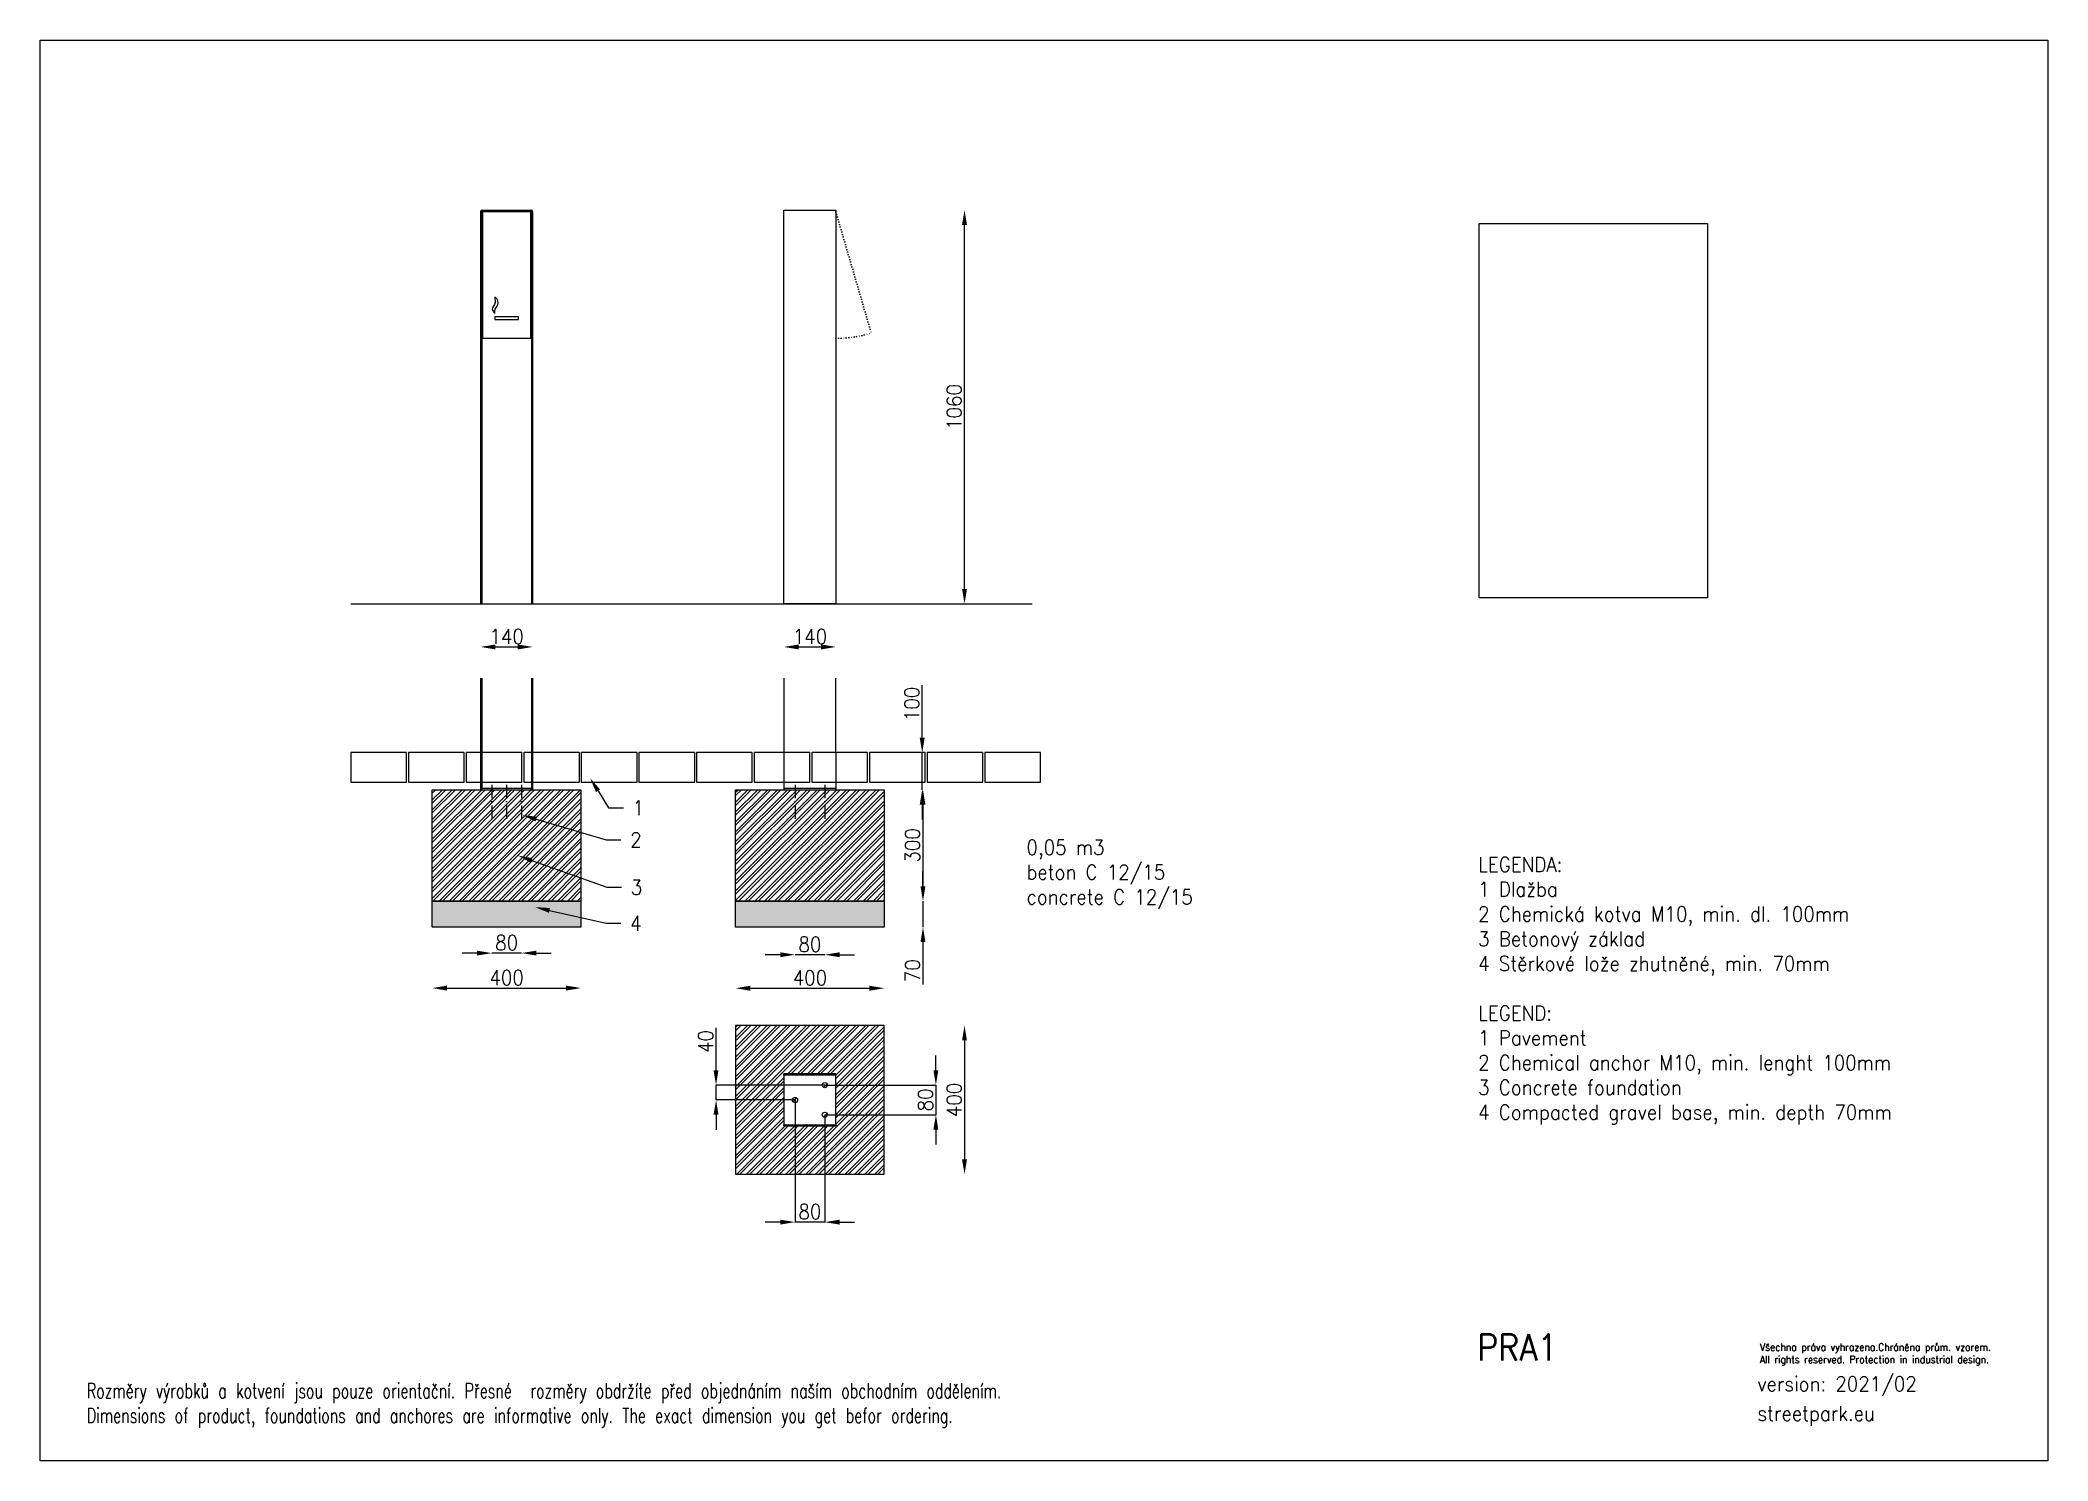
# Model space of a CAD drawing. Extents: x 8 to 69593, y -54889 to 60.
# Drawn here: x 64193 to 69593, y -54889 to -51065 of the extents above; entities outside this region: 1.
import ezdxf
from ezdxf import colors
from ezdxf.entities.mleader import LeaderData, LeaderLine
from ezdxf.math import Vec2, Vec3

# ---------------------------------------------------------------- set-up
doc = ezdxf.new("R2010")
doc.units = 0
doc.header["$MEASUREMENT"] = 0
doc.header["$XCLIPFRAME"] = 2
for name, pattern in [('ACAD_ISO07W100', [3.5, 0.5, -3]), ('ACAD_ISO10W100', [18.5, 12, -3, 0.5, -3]), ('INCONTINUOUS', [200000.001, 200000, -0.001])]:
    doc.linetypes.add(name, pattern=pattern)
doc.layers.get('DEFPOINTS').update_dxf_attribs({"linetype": 'CONTINUOUS'})
for name, color, linetype in [('KOTY', 3, 'INCONTINUOUS'), ('OBRYSOVA', 7, 'CONTINUOUS'), ('OSY', 1, 'ACAD_ISO10W100'), ('POSTAVY ATD', 8, 'CONTINUOUS'), ('SCHOVANA', 7, 'CONTINUOUS'), ('SLABA', 8, 'CONTINUOUS'), ('SRAFY', 30, 'CONTINUOUS')]:
    doc.layers.add(name, color=color, linetype=linetype)
doc.styles.add('SLDTEXTSTYLE1', font='TXT', dxfattribs={"width": 0.7, "bigfont": 'bigfont'})
doc.styles.get("Standard").update_dxf_attribs({"font": 'simplex.shx', "width": 0.9})
doc.dimstyles.new('PROFI_CSN', dxfattribs={"dimscale": 0, "dimtxt": 3.5, "dimasz": 3, "dimexe": 1, "dimexo": 0, "dimgap": 1.5, "dimtad": 1, "dimlfac": -1, "dimdsep": 46, "dimtxsty": 'Standard', "dimcen": 0, "dimdle": 1, "dimclrd": 256, "dimclre": 256, "dimclrt": 256, "dimadec": 0, "dimazin": 0, "dimtfac": 0.6, "dimtmove": 0, "dimatfit": 1, "dimfxl": 1, "dimtolj": 1, "dimarcsym": 0})
picture_1 = doc.add_image_def('image1.jpg', size_in_pixel=(800, 600))

# ---------------------------------------------------------------- blocks, each defined once
blk = doc.blocks.new('*D10')
at = {"layer": 'DEFPOINTS', "color": 0, "transparency": 16777216}
for p in [(65377.6, -52582.4), (65517.6, -52582.4), (65517.6, -52698.3)]:
    blk.add_point(p, dxfattribs=at)
at = {"layer": 'KOTY', "color": 7, "lineweight": -2, "transparency": 16777216}
blk.add_line((65417.6, -52698.3), (65477.6, -52698.3), dxfattribs=at)
at = {"layer": 'KOTY', "color": 7, "transparency": 16777216}
for points in [[(65417.6, -52691.6), (65417.6, -52704.9), (65377.6, -52698.3)], [(65477.6, -52691.6), (65477.6, -52704.9), (65517.6, -52698.3)]]:
    blk.add_solid(points, dxfattribs=at)
at = {"layer": 'KOTY', "color": 7, "lineweight": 15, "transparency": 16777216, "insert": (65447.6, -52670.3), "char_height": 40, "attachment_point": 5}
blk.add_mtext('\\A1;140', dxfattribs=at)
blk = doc.blocks.new('*D11')
at = {"layer": 'DEFPOINTS', "color": 0, "transparency": 16777216}
for p in [(65247.5, -53444), (65647.6, -53444), (65647.6, -53616.3)]:
    blk.add_point(p, dxfattribs=at)
at = {"layer": 'KOTY', "color": 7, "lineweight": -2, "transparency": 16777216}
blk.add_line((65287.5, -53616.3), (65607.6, -53616.3), dxfattribs=at)
at = {"layer": 'KOTY', "color": 7, "transparency": 16777216}
for points in [[(65287.5, -53609.7), (65287.5, -53623), (65247.5, -53616.3)], [(65607.6, -53609.7), (65607.6, -53623), (65647.6, -53616.3)]]:
    blk.add_solid(points, dxfattribs=at)
at = {"layer": 'KOTY', "color": 7, "lineweight": 15, "transparency": 16777216, "insert": (65447.6, -53588.3), "char_height": 40, "attachment_point": 5}
blk.add_mtext('\\A1;400', dxfattribs=at)
blk = doc.blocks.new('*D12')
at = {"layer": 'DEFPOINTS', "color": 0, "transparency": 16777216}
for p in [(65407.6, -53169.4), (65487.6, -53169.4), (65407.6, -53522.2)]:
    blk.add_point(p, dxfattribs=at)
at = {"layer": 'KOTY', "color": 7, "lineweight": -2, "transparency": 16777216}
for p, q in [((65367.6, -53522.2), (65327.6, -53522.2)), ((65487.6, -53522.2), (65407.6, -53522.2)), ((65527.6, -53522.2), (65567.6, -53522.2))]:
    blk.add_line(p, q, dxfattribs=at)
at = {"layer": 'KOTY', "color": 7, "transparency": 16777216}
for points in [[(65367.6, -53515.6), (65367.6, -53528.9), (65407.6, -53522.2)], [(65527.6, -53515.6), (65527.6, -53528.9), (65487.6, -53522.2)]]:
    blk.add_solid(points, dxfattribs=at)
at = {"layer": 'KOTY', "color": 7, "lineweight": 15, "transparency": 16777216, "insert": (65447.6, -53494.2), "char_height": 40, "attachment_point": 5}
blk.add_mtext('\\A1;80', dxfattribs=at)
blk = doc.blocks.new('*D13')
at = {"layer": 'DEFPOINTS', "color": 0, "transparency": 16777216}
for p in [(66303.4, -53877.4), (66303.4, -53957.4), (66602.3, -53957.4)]:
    blk.add_point(p, dxfattribs=at)
at = {"layer": 'KOTY', "color": 7, "lineweight": -2, "transparency": 16777216}
for p, q in [((66602.3, -53837.4), (66602.3, -53797.4)), ((66303.4, -53877.4), (66603.3, -53877.4)), ((66602.3, -53877.4), (66602.3, -53957.4)), ((66303.4, -53957.4), (66603.3, -53957.4)), ((66602.3, -53997.4), (66602.3, -54037.4))]:
    blk.add_line(p, q, dxfattribs=at)
at = {"layer": 'KOTY', "color": 7, "transparency": 16777216}
for points in [[(66595.6, -53837.4), (66608.9, -53837.4), (66602.3, -53877.4)], [(66595.6, -53997.4), (66608.9, -53997.4), (66602.3, -53957.4)]]:
    blk.add_solid(points, dxfattribs=at)
at = {"layer": 'KOTY', "color": 7, "lineweight": 15, "transparency": 16777216, "insert": (66574.3, -53917.4), "char_height": 40, "attachment_point": 5, "rotation": 90}
blk.add_mtext('\\A1;80', dxfattribs=at)
blk = doc.blocks.new('*D14')
at = {"layer": 'DEFPOINTS', "color": 0, "transparency": 16777216}
for p in [(66463.4, -53717.4), (66463.4, -54117.4), (66679.3, -54117.4)]:
    blk.add_point(p, dxfattribs=at)
at = {"layer": 'KOTY', "color": 7, "lineweight": -2, "transparency": 16777216}
blk.add_line((66679.3, -53757.4), (66679.3, -54077.4), dxfattribs=at)
at = {"layer": 'KOTY', "color": 7, "transparency": 16777216}
for points in [[(66672.6, -53757.4), (66685.9, -53757.4), (66679.3, -53717.4)], [(66672.6, -54077.4), (66685.9, -54077.4), (66679.3, -54117.4)]]:
    blk.add_solid(points, dxfattribs=at)
at = {"layer": 'KOTY', "color": 7, "lineweight": 15, "transparency": 16777216, "insert": (66651.3, -53917.4), "char_height": 40, "attachment_point": 5, "rotation": 90}
blk.add_mtext('\\A1;400', dxfattribs=at)
blk = doc.blocks.new('*D15')
at = {"layer": 'DEFPOINTS', "color": 0, "transparency": 16777216}
for p in [(66193.4, -52582.4), (66333.4, -52582.4), (66333.4, -52698.3)]:
    blk.add_point(p, dxfattribs=at)
at = {"layer": 'KOTY', "color": 7, "lineweight": -2, "transparency": 16777216}
blk.add_line((66233.4, -52698.3), (66293.4, -52698.3), dxfattribs=at)
at = {"layer": 'KOTY', "color": 7, "transparency": 16777216}
for points in [[(66233.4, -52691.6), (66233.4, -52704.9), (66193.4, -52698.3)], [(66293.4, -52691.6), (66293.4, -52704.9), (66333.4, -52698.3)]]:
    blk.add_solid(points, dxfattribs=at)
at = {"layer": 'KOTY', "color": 7, "lineweight": 15, "transparency": 16777216, "insert": (66263.4, -52670.3), "char_height": 40, "attachment_point": 5}
blk.add_mtext('\\A1;140', dxfattribs=at)
blk = doc.blocks.new('*D16')
at = {"layer": 'DEFPOINTS', "color": 0, "transparency": 16777216}
for p in [(66223.4, -53917.4), (66303.4, -53957.4), (66223.4, -54246.2)]:
    blk.add_point(p, dxfattribs=at)
at = {"layer": 'KOTY', "color": 7, "lineweight": -2, "transparency": 16777216}
for p, q in [((66223.4, -53917.4), (66223.4, -54247.2)), ((66303.4, -53957.4), (66303.4, -54247.2)), ((66183.4, -54246.2), (66143.4, -54246.2)), ((66303.4, -54246.2), (66223.4, -54246.2)), ((66343.4, -54246.2), (66383.4, -54246.2))]:
    blk.add_line(p, q, dxfattribs=at)
at = {"layer": 'KOTY', "color": 7, "transparency": 16777216}
for points in [[(66183.4, -54239.6), (66183.4, -54252.9), (66223.4, -54246.2)], [(66343.4, -54239.6), (66343.4, -54252.9), (66303.4, -54246.2)]]:
    blk.add_solid(points, dxfattribs=at)
at = {"layer": 'KOTY', "color": 7, "lineweight": 15, "transparency": 16777216, "insert": (66263.4, -54218.2), "char_height": 40, "attachment_point": 5}
blk.add_mtext('\\A1;80', dxfattribs=at)
blk = doc.blocks.new('*D17')
at = {"layer": 'DEFPOINTS', "color": 0, "transparency": 16777216}
for p in [(66063.4, -53382.4), (66463.5, -53382.4), (66463.5, -53616.7)]:
    blk.add_point(p, dxfattribs=at)
at = {"layer": 'KOTY', "color": 7, "lineweight": -2, "transparency": 16777216}
blk.add_line((66103.4, -53616.7), (66423.5, -53616.7), dxfattribs=at)
at = {"layer": 'KOTY', "color": 7, "transparency": 16777216}
for points in [[(66103.4, -53610.1), (66103.4, -53623.4), (66063.4, -53616.7)], [(66423.5, -53610.1), (66423.5, -53623.4), (66463.5, -53616.7)]]:
    blk.add_solid(points, dxfattribs=at)
at = {"layer": 'KOTY', "color": 7, "lineweight": 15, "transparency": 16777216, "insert": (66263.5, -53588.7), "char_height": 40, "attachment_point": 5}
blk.add_mtext('\\A1;400', dxfattribs=at)
blk = doc.blocks.new('*D18')
at = {"layer": 'DEFPOINTS', "color": 0, "transparency": 16777216}
for p in [(66223.4, -53169.4), (66303.4, -53169.4), (66223.4, -53526.6)]:
    blk.add_point(p, dxfattribs=at)
at = {"layer": 'KOTY', "color": 7, "lineweight": -2, "transparency": 16777216}
for p, q in [((66183.4, -53526.6), (66143.4, -53526.6)), ((66303.4, -53526.6), (66223.4, -53526.6)), ((66343.4, -53526.6), (66383.4, -53526.6))]:
    blk.add_line(p, q, dxfattribs=at)
at = {"layer": 'KOTY', "color": 7, "transparency": 16777216}
for points in [[(66183.4, -53520), (66183.4, -53533.3), (66223.4, -53526.6)], [(66343.4, -53520), (66343.4, -53533.3), (66303.4, -53526.6)]]:
    blk.add_solid(points, dxfattribs=at)
at = {"layer": 'KOTY', "color": 7, "lineweight": 15, "transparency": 16777216, "insert": (66263.4, -53498.6), "char_height": 40, "attachment_point": 5}
blk.add_mtext('\\A1;80', dxfattribs=at)
blk = doc.blocks.new('*D19')
at = {"layer": 'DEFPOINTS', "color": 0, "transparency": 16777216}
for p in [(66333.4, -51522.4), (66679.3, -51522.4), (66333.4, -52582.4)]:
    blk.add_point(p, dxfattribs=at)
at = {"layer": 'OBRYSOVA', "color": 7, "lineweight": -2, "transparency": 16777216}
blk.add_line((66679.3, -52542.4), (66679.3, -51562.4), dxfattribs=at)
at = {"layer": 'OBRYSOVA', "color": 7, "transparency": 16777216}
for points in [[(66672.6, -51562.4), (66685.9, -51562.4), (66679.3, -51522.4)], [(66672.6, -52542.4), (66685.9, -52542.4), (66679.3, -52582.4)]]:
    blk.add_solid(points, dxfattribs=at)
at = {"layer": 'OBRYSOVA', "color": 7, "lineweight": 15, "transparency": 16777216, "insert": (66651.3, -52052.4), "char_height": 40, "attachment_point": 5, "rotation": 90}
blk.add_mtext('\\A1;1060', dxfattribs=at)
blk = doc.blocks.new('*D8')
at = {"layer": 'DEFPOINTS', "color": 0, "transparency": 16777216}
for p in [(66463.5, -53082.4), (66463.5, -53382.4), (66567.5, -53382.4)]:
    blk.add_point(p, dxfattribs=at)
at = {"layer": 'KOTY', "color": 7, "lineweight": -2, "transparency": 16777216}
blk.add_line((66567.5, -53122.4), (66567.5, -53342.4), dxfattribs=at)
at = {"layer": 'KOTY', "color": 7, "transparency": 16777216}
for points in [[(66560.8, -53122.4), (66574.1, -53122.4), (66567.5, -53082.4)], [(66560.8, -53342.4), (66574.1, -53342.4), (66567.5, -53382.4)]]:
    blk.add_solid(points, dxfattribs=at)
at = {"layer": 'KOTY', "color": 7, "lineweight": 15, "transparency": 16777216, "insert": (66539.5, -53232.4), "char_height": 40, "attachment_point": 5, "rotation": 90}
blk.add_mtext('\\A1;300', dxfattribs=at)
blk = doc.blocks.new('*D9')
at = {"layer": 'DEFPOINTS', "color": 0, "transparency": 16777216}
for p in [(66333.4, -52982.4), (66565.5, -52982.4), (66463.5, -53082.4)]:
    blk.add_point(p, dxfattribs=at)
at = {"layer": 'KOTY', "color": 7, "lineweight": -2, "transparency": 16777216}
for p, q in [((66565.5, -52942.4), (66565.5, -52800.7)), ((66565.5, -53082.4), (66565.5, -52982.4)), ((66565.5, -53122.4), (66565.5, -53162.4))]:
    blk.add_line(p, q, dxfattribs=at)
at = {"layer": 'KOTY', "color": 7, "transparency": 16777216}
for points in [[(66558.8, -52942.4), (66572.2, -52942.4), (66565.5, -52982.4)], [(66558.8, -53122.4), (66572.2, -53122.4), (66565.5, -53082.4)]]:
    blk.add_solid(points, dxfattribs=at)
at = {"layer": 'KOTY', "color": 7, "lineweight": 15, "transparency": 16777216, "insert": (66537.5, -52851.6), "char_height": 40, "attachment_point": 5, "rotation": 90}
blk.add_mtext('\\A1;100', dxfattribs=at)
blk = doc.blocks.new('*D20')
at = {"layer": 'DEFPOINTS', "color": 0, "transparency": 16777216}
for p in [(66463.5, -53382.4), (66463.5, -53452.4), (66567.5, -53452.4)]:
    blk.add_point(p, dxfattribs=at)
at = {"layer": 'KOTY', "color": 7, "lineweight": -2, "transparency": 16777216}
for p, q in [((66567.5, -53342.4), (66567.5, -53302.4)), ((66567.5, -53382.4), (66567.5, -53452.4)), ((66567.5, -53492.4), (66567.5, -53606.7))]:
    blk.add_line(p, q, dxfattribs=at)
at = {"layer": 'KOTY', "color": 7, "transparency": 16777216}
for points in [[(66560.8, -53342.4), (66574.1, -53342.4), (66567.5, -53382.4)], [(66560.8, -53492.4), (66574.1, -53492.4), (66567.5, -53452.4)]]:
    blk.add_solid(points, dxfattribs=at)
at = {"layer": 'KOTY', "color": 7, "lineweight": 15, "transparency": 16777216, "insert": (66539.5, -53569.6), "char_height": 40, "attachment_point": 5, "rotation": 90}
blk.add_mtext('\\A1;70', dxfattribs=at)
blk = doc.blocks.new('*D21')
at = {"layer": 'DEFPOINTS', "color": 0, "transparency": 16777216}
for p in [(66010.9, -53877.4), (66303.4, -53877.4), (66223.4, -53917.4)]:
    blk.add_point(p, dxfattribs=at)
at = {"layer": 'KOTY', "color": 7, "lineweight": -2, "transparency": 16777216}
for p, q in [((66010.9, -53837.4), (66010.9, -53723.1)), ((66303.4, -53877.4), (66009.9, -53877.4)), ((66010.9, -53917.4), (66010.9, -53877.4)), ((66223.4, -53917.4), (66009.9, -53917.4)), ((66010.9, -53957.4), (66010.9, -53997.4))]:
    blk.add_line(p, q, dxfattribs=at)
at = {"layer": 'KOTY', "color": 7, "transparency": 16777216}
for points in [[(66004.2, -53837.4), (66017.5, -53837.4), (66010.9, -53877.4)], [(66004.2, -53957.4), (66017.5, -53957.4), (66010.9, -53917.4)]]:
    blk.add_solid(points, dxfattribs=at)
at = {"layer": 'KOTY', "color": 7, "lineweight": 15, "transparency": 16777216, "insert": (65982.9, -53760.3), "char_height": 40, "attachment_point": 5, "rotation": 90}
blk.add_mtext('\\A1;40', dxfattribs=at)

msp = doc.modelspace()

# ---------------------------------------------------------------- hatches: boundary and pattern name
at = {"layer": 'OBRYSOVA'}
h = msp.add_hatch(dxfattribs=at)
h.set_pattern_fill('AR-SAND', color=256, scale=10)
h.set_pattern_definition([(37.5, (295.463, -49.83), (-0.6299336, 19.2682377), [0, -15.2, 0, -17, 0, -16.25]), (7.5, (295.463, -49.83), (17.697767, 28.221461), [0, -8.2, 0, -13.7, 0, -5.25]), (327.5, (283.163, -49.83), (31.1414186, 0.0565905), [0, -5, 0, -18, 0, -23.5]), (317.5, (283.163, -49.83), (30.061266, 8.776756), [0, -2.5, 0, -11.8, 0, -13.5])])
h.paths.add_polyline_path([(65247.5, -53382.4), (65247.5, -53452.4), (65647.6, -53452.4), (65647.6, -53382.4)])
h.paths.add_polyline_path([(66063.4, -53382.4), (66063.4, -53452.4), (66463.5, -53452.4), (66463.5, -53382.4)])
at = {"layer": 'SRAFY', "lineweight": 15}
h = msp.add_hatch(dxfattribs=at)
h.set_pattern_fill('ANSI32', color=9, scale=50, style=0)
h.set_pattern_definition([(45, (29036.279, -4123.436), (-13.258252, 13.258252), []), (45, (29045.117, -4123.436), (-13.258252, 13.258252), [])])
h.paths.add_polyline_path([(65647.6, -53082.4), (65247.5, -53082.4), (65247.5, -53382.4), (65647.6, -53382.4)])
h.paths.add_polyline_path([(66463.5, -53082.4), (66063.4, -53082.4), (66063.4, -53382.4), (66463.5, -53382.4)])
h = msp.add_hatch(dxfattribs=at)
h.set_pattern_fill('ANSI32', color=9, scale=50, style=0)
h.set_pattern_definition([(45, (29036.279, -4173.436), (-13.258252, 13.258252), []), (45, (29045.117, -4173.436), (-13.258252, 13.258252), [])])
h.paths.add_polyline_path([(66463.4, -53717.4), (66063.4, -53717.4), (66063.4, -54117.4), (66463.4, -54117.4)])
h.paths.add_polyline_path([(66333.4, -53847.4), (66333.4, -53850.4), (66333.4, -53987.4), (66193.4, -53987.4), (66193.4, -53984.4), (66193.4, -53847.4)], flags=16)
h.paths.add_polyline_path([(66310.4, -53877.4, -1), (66296.4, -53877.4, -1)], flags=0)
h.paths.add_polyline_path([(66310.4, -53957.4, -1), (66296.4, -53957.4, -1)], flags=0)
h.paths.add_polyline_path([(66230.4, -53917.4, -1), (66216.4, -53917.4, -1)], flags=0)
h = msp.add_hatch(dxfattribs=at)
h.set_pattern_fill('ANSI31', color=9, scale=20, angle=90, style=0)
h.set_pattern_definition([(135, (29036.2786, -4173.436), (-1.76776695, -1.76776695), [])])
h.paths.add_polyline_path([(66333.4, -53847.4), (66193.4, -53847.4), (66193.4, -53850.4), (66333.4, -53850.4)])
h.paths.add_polyline_path([(66333.4, -53984.4), (66193.4, -53984.4), (66193.4, -53987.4), (66333.4, -53987.4)])

# ---------------------------------------------------------------- linework, layer by layer
at = {"layer": 'OBRYSOVA'}
for p, q in [((65377.6, -51526.4), (65377.6, -52582.4)), ((65380.6, -51526.4), (65380.6, -52582.4)), ((65381.6, -51522.4), (65513.6, -51522.4)), ((65381.6, -51525.4), (65513.6, -51525.4)), ((65514.6, -51526.4), (65514.6, -52582.4)), ((65517.6, -51526.4), (65517.6, -52582.4)), ((65380.6, -51827.4), (65382.6, -51827.4)), ((65512.6, -51827.4), (65514.6, -51827.4)), ((65380.6, -51867.4), (65514.6, -51867.4))]:
    msp.add_line(p, q, dxfattribs=at)
at = {"layer": 'OBRYSOVA', "lineweight": 15}
for p, q in [((65377.6, -52782.4), (65377.6, -52982.4)), ((65380.6, -52782.4), (65380.6, -52982.4)), ((65514.6, -52782.4), (65514.6, -52982.4)), ((65517.6, -52782.4), (65517.6, -52982.4)), ((66193.4, -52782.4), (66193.4, -52982.4)), ((66333.4, -52982.4), (66333.4, -52782.4)), ((65377.6, -52982.4), (65377.6, -53082.4)), ((65380.6, -52982.4), (65380.6, -53082.4)), ((65514.6, -52982.4), (65514.6, -53082.4)), ((65517.6, -52982.4), (65517.6, -53082.4)), ((66193.4, -52982.4), (66193.4, -53082.4)), ((66333.4, -52982.4), (66333.4, -53082.4))]:
    msp.add_line(p, q, dxfattribs=at)
at = {"layer": 'OBRYSOVA'}
for points in [[(65382.6, -51867.4), (65512.6, -51867.4), (65512.6, -51527.4), (65382.6, -51527.4)], [(66333.4, -52582.4), (66193.4, -52582.4), (66193.4, -51522.4), (66333.4, -51522.4)], [(65415.6, -51817.4), (65479.6, -51817.4), (65479.6, -51809.4), (65415.6, -51809.4)], [(65247.5, -53082.4), (65647.6, -53082.4), (65647.6, -53382.4), (65247.5, -53382.4)], [(66063.4, -53082.4), (66463.5, -53082.4), (66463.5, -53382.4), (66063.4, -53382.4)], [(65247.5, -53382.4), (65647.6, -53382.4), (65647.6, -53452.4), (65247.5, -53452.4)], [(66063.4, -53382.4), (66463.5, -53382.4), (66463.5, -53452.4), (66063.4, -53452.4)], [(66193.4, -53987.4), (66333.4, -53987.4), (66333.4, -53847.4), (66193.4, -53847.4)], [(66193.4, -53847.4), (66333.4, -53847.4), (66333.4, -53850.4), (66193.4, -53850.4)], [(66193.4, -53984.4), (66333.4, -53984.4), (66333.4, -53987.4), (66193.4, -53987.4)]]:
    msp.add_lwpolyline(points, close=True, dxfattribs=at)
at = {"layer": 'OBRYSOVA', "lineweight": 15}
for points in [[(65380.6, -53082.4), (65514.6, -53082.4), (65514.6, -53079.4), (65380.6, -53079.4)], [(66193.4, -53082.4), (66333.4, -53082.4), (66333.4, -53079.4), (66193.4, -53079.4)]]:
    msp.add_lwpolyline(points, close=True, dxfattribs=at)
at = {"layer": 'OBRYSOVA'}
for centre in [(66303.4, -53877.4), (66223.4, -53917.4), (66303.4, -53957.4)]:
    msp.add_circle(centre, 7, dxfattribs=at)
for centre, radius, start, end in [((65381.6, -51526.4), 4, 90, 180), ((65381.6, -51526.4), 1, 90, 180), ((65513.6, -51526.4), 4, 0, 90), ((65513.6, -51526.4), 1, 0, 90)]:
    msp.add_arc(centre, radius, start, end, dxfattribs=at)
msp.add_spline([(65416.2, -51800.9), (65408.5, -51789.1), (65416.5, -51771), (65416, -51756.5), (65425, -51771.9), (65416.9, -51789), (65416.2, -51800.9)], degree=3, dxfattribs=at)
at = {"layer": 'OSY', "color": 0, "lineweight": 15, "ltscale": 3}
for p, q in [((65407.6, -53069.4), (65407.6, -53169.4)), ((65447.6, -53069.4), (65447.6, -53169.4)), ((65487.6, -53069.4), (65487.6, -53169.4)), ((66223.4, -53069.4), (66223.4, -53169.4)), ((66303.4, -53069.4), (66303.4, -53169.4))]:
    msp.add_line(p, q, dxfattribs=at)
at = {"layer": 'POSTAVY ATD', "color": 9, "lineweight": 15}
msp.add_line((65028.5, -52582.4), (66861.5, -52582.4), dxfattribs=at)
at = {"layer": 'POSTAVY ATD', "lineweight": 15}
for points in [[(65028.5, -53062.4), (65178.5, -53062.4), (65178.5, -52982.4), (65028.5, -52982.4)], [(65183.5, -53062.4), (65333.5, -53062.4), (65333.5, -52982.4), (65183.5, -52982.4)], [(65648.5, -53062.4), (65798.5, -53062.4), (65798.5, -52982.4), (65648.5, -52982.4)], [(65803.5, -53062.4), (65953.5, -53062.4), (65953.5, -52982.4), (65803.5, -52982.4)], [(65958.5, -53062.4), (66108.5, -53062.4), (66108.5, -52982.4), (65958.5, -52982.4)], [(66113.5, -53062.4), (66263.5, -53062.4), (66263.5, -52982.4), (66113.5, -52982.4)], [(66268.5, -53062.4), (66418.5, -53062.4), (66418.5, -52982.4), (66268.5, -52982.4)], [(66423.5, -53062.4), (66573.5, -53062.4), (66573.5, -52982.4), (66423.5, -52982.4)], [(66578.5, -53062.4), (66728.5, -53062.4), (66728.5, -52982.4), (66578.5, -52982.4)], [(66733.5, -53062.4), (66883.5, -53062.4), (66883.5, -52982.4), (66733.5, -52982.4)]]:
    msp.add_lwpolyline(points, close=True, dxfattribs=at)
for points in [[(65377.6, -52982.4), (65338.5, -52982.4), (65338.5, -53062.4), (65377.6, -53062.4)], [(65380.6, -53062.4), (65488.5, -53062.4), (65488.5, -52982.4), (65380.6, -52982.4)], [(65514.6, -52982.4), (65493.5, -52982.4), (65493.5, -53062.4), (65514.6, -53062.4)], [(65517.6, -53062.4), (65643.5, -53062.4), (65643.5, -52982.4), (65517.6, -52982.4)]]:
    msp.add_lwpolyline(points, dxfattribs=at)
at = {"layer": 'POSTAVY ATD', "color": 9, "lineweight": 15}
for points in [[(65647.6, -53082.4), (65647.6, -53082.4), (65647.6, -53382.4), (65247.5, -53382.4), (65247.5, -53082.4), (65647.6, -53082.4)], [(66463.5, -53082.4), (66463.5, -53082.4), (66463.5, -53382.4), (66063.4, -53382.4), (66063.4, -53082.4), (66463.5, -53082.4)]]:
    msp.add_lwpolyline(points, dxfattribs=at)
msp.add_lwpolyline([(66063.4, -54117.4), (66463.4, -54117.4), (66463.4, -53717.4), (66063.4, -53717.4)], close=True, dxfattribs=at)
at = {"layer": 'SCHOVANA', "color": 7, "lineweight": 15, "true_color": 0xffffff}
msp.add_lwpolyline([(69593.4, -54888.7), (64192.8, -54888.7), (64192.8, -51065.1), (69593.4, -51065.1)], close=True, dxfattribs=at)
at = {"layer": 'SLABA', "linetype": 'ACAD_ISO07W100', "ltscale": 2}
msp.add_line((66333.4, -51527.4), (66428.5, -51853.8), dxfattribs=at)
msp.add_arc((66333.4, -51527.4), 340, 270, 286.256, dxfattribs=at)

# ---------------------------------------------------------------- texts
at = {"layer": 'OBRYSOVA', "insert": (3.2, 58.5), "char_height": 40, "width": 1809, "attachment_point": 1}
msp.add_mtext('S:\\\\TECHDOK\\\\VYKRESY PUBLIC\\\\KOSE\\\\RAILA ASH\\\\PRA1 3D.jpg', dxfattribs=at)
at = {"layer": 'OBRYSOVA', "attachment_point": 1}
for s, width, insert, char_height in [('\\A1;0,05 m3\\Pbeton C 12/15 \\Pconcrete C 12/15 ', 523.874, (66845.9, -53217.6), 40), ('LEGENDA: \\P1 Dlažba\\P2 Chemická kotva M10, min. dl. 100mm\\P3 Betonový základ\\P4 Stěrkové lože zhutněné, min. 70mm\\P\\PLEGEND:\\P1 Pavement\\P2 Chemical anchor M10, min. lenght 100mm\\P3 Concrete foundation\\P4 Compacted gravel base, min. depth 70mm', 2154.402, (68060.8, -53263.6), 40), ('PRA1', 901.654, (68058.3, -54548.2), 70), ('Všechna práva vyhrazena.Chráněna prům. vzorem.\\PAll rights reserved. Protection in industrial design.', 1241.405, (68819.1, -54572.5), 20), ('version: 2021/02', 1555.478, (68811.9, -54661.4), 40), ('streetpark.eu', 1555.478, (68811.9, -54741.1), 40)]:
    msp.add_mtext_dynamic_manual_height_columns(s, width=width, gutter_width=50, heights=[0], dxfattribs=dict(at, insert=insert, char_height=char_height))
at = {"layer": 'OBRYSOVA', "insert": (64318.4, -54679.9), "char_height": 40, "attachment_point": 1, "style": 'SLDTEXTSTYLE1'}
msp.add_mtext_dynamic_manual_height_columns('{\\Ftxt,bigfont|c238;Rozměry výrobků a kotvení jsou pouze orientační. Přesné  rozměry obdržíte před objednáním naším obchodním oddělením.\\PDimensions of product, foundations and anchores are informative only. The exact dimension you get befor ordering.  }', width=4037.205, gutter_width=50, heights=[771.2], dxfattribs=at)

# ---------------------------------------------------------------- dimensions: what is measured, and where the dimension line sits
at = {"layer": 'KOTY', "lineweight": 15}
for base, p1, p2, override, picture, middle in [((65517.6, -52698.3), (65377.6, -52582.4), (65517.6, -52582.4), {"dimscale": 1, "dimtxt": 40, "dimasz": 40, "dimgap": 8, "dimdec": 0, "dimlfac": 1, "dimrnd": 1, "dimse1": 1, "dimse2": 1, "dimclrd": 7, "dimclre": 3, "dimclrt": 7, "dimtdec": 0}, '*D10', (65447.6, -52670.3)), ((66333.4, -52698.3), (66193.4, -52582.4), (66333.4, -52582.4), {"dimscale": 1, "dimtxt": 40, "dimasz": 40, "dimgap": 8, "dimdec": 0, "dimlfac": 1, "dimrnd": 1, "dimse1": 1, "dimse2": 1, "dimclrd": 7, "dimclre": 3, "dimclrt": 7, "dimtdec": 0}, '*D15', (66263.4, -52670.3)), ((65647.6, -53616.3), (65247.5, -53444), (65647.6, -53444), {"dimscale": 1, "dimtxt": 40, "dimasz": 40, "dimgap": 8, "dimdec": 0, "dimlfac": 1, "dimrnd": 10, "dimse1": 1, "dimse2": 1, "dimclrd": 7, "dimclre": 3, "dimclrt": 7, "dimtdec": 0}, '*D11', (65447.6, -53588.3))]:
    dim = msp.add_linear_dim(base=base, p1=p1, p2=p2, dimstyle='PROFI_CSN', override=override, dxfattribs=at)
    dim.commit()
    dim.dimension.update_dxf_attribs({"geometry": picture, "text_midpoint": middle})
for base, p1, p2, angle, picture, middle in [((66565.5, -52982.4), (66463.5, -53082.4), (66333.4, -52982.4), 270, '*D9', (66565.5, -52851.6)), ((66567.5, -53452.4), (66463.5, -53382.4), (66463.5, -53452.4), 90, '*D20', (66567.5, -53569.6))]:
    dim = msp.add_linear_dim(base=base, p1=p1, p2=p2, angle=angle, dimstyle='PROFI_CSN', override={"dimscale": 1, "dimtxt": 40, "dimasz": 40, "dimgap": 8, "dimdec": 0, "dimlfac": 1, "dimrnd": 10, "dimse1": 1, "dimse2": 1, "dimclrd": 7, "dimclre": 3, "dimclrt": 7, "dimtdec": 0}, dxfattribs=at)
    dim.commit()
    dim.dimension.update_dxf_attribs({"geometry": picture, "text_midpoint": middle, "dimtype": 160})
for base, p1, p2, picture, middle in [((66567.5, -53382.4), (66463.5, -53082.4), (66463.5, -53382.4), '*D8', (66539.5, -53232.4)), ((66679.3, -54117.4), (66463.4, -53717.4), (66463.4, -54117.4), '*D14', (66651.3, -53917.4))]:
    dim = msp.add_linear_dim(base=base, p1=p1, p2=p2, angle=90, dimstyle='PROFI_CSN', override={"dimscale": 1, "dimtxt": 40, "dimasz": 40, "dimgap": 8, "dimdec": 0, "dimlfac": 1, "dimrnd": 10, "dimse1": 1, "dimse2": 1, "dimclrd": 7, "dimclre": 3, "dimclrt": 7, "dimtdec": 0}, dxfattribs=at)
    dim.commit()
    dim.dimension.update_dxf_attribs({"geometry": picture, "text_midpoint": middle})
for base, p1, p2, override, picture, middle in [((65407.6, -53522.2), (65487.6, -53169.4), (65407.6, -53169.4), {"dimscale": 1, "dimtxt": 40, "dimasz": 40, "dimgap": 8, "dimdec": 0, "dimlfac": 1, "dimrnd": 1, "dimse1": 1, "dimse2": 1, "dimclrd": 7, "dimclre": 3, "dimclrt": 7, "dimtdec": 0}, '*D12', (65447.6, -53522.2)), ((66223.4, -53526.6), (66303.4, -53169.4), (66223.4, -53169.4), {"dimscale": 1, "dimtxt": 40, "dimasz": 40, "dimgap": 8, "dimdec": 0, "dimlfac": 1, "dimrnd": 1, "dimse1": 1, "dimse2": 1, "dimclrd": 7, "dimclre": 3, "dimclrt": 7, "dimtdec": 0}, '*D18', (66263.4, -53526.6)), ((66463.5, -53616.7), (66063.4, -53382.4), (66463.5, -53382.4), {"dimscale": 1, "dimtxt": 40, "dimasz": 40, "dimgap": 8, "dimdec": 0, "dimlfac": 1, "dimrnd": 10, "dimse1": 1, "dimse2": 1, "dimclrd": 7, "dimclre": 3, "dimclrt": 7, "dimtdec": 0}, '*D17', (66263.5, -53616.7))]:
    dim = msp.add_linear_dim(base=base, p1=p1, p2=p2, dimstyle='PROFI_CSN', override=override, dxfattribs=at)
    dim.commit()
    dim.dimension.update_dxf_attribs({"geometry": picture, "text_midpoint": middle, "dimtype": 160})
at = {"layer": 'KOTY', "color": 7, "lineweight": 15}
for base, p1, p2, picture, middle in [((66010.9, -53877.4), (66223.4, -53917.4), (66303.4, -53877.4), '*D21', (65982.9, -53760.3)), ((66602.3, -53957.4), (66303.4, -53877.4), (66303.4, -53957.4), '*D13', (66574.3, -53917.4))]:
    dim = msp.add_linear_dim(base=base, p1=p1, p2=p2, angle=90, dimstyle='PROFI_CSN', override={"dimscale": 1, "dimtxt": 40, "dimasz": 40, "dimgap": 8, "dimdec": 0, "dimlfac": 1, "dimrnd": 1, "dimclrd": 7, "dimclre": 7, "dimclrt": 7, "dimtdec": 0}, dxfattribs=at)
    dim.commit()
    dim.dimension.update_dxf_attribs({"geometry": picture, "text_midpoint": middle})
dim = msp.add_linear_dim(base=(66223.4, -54246.2), p1=(66303.4, -53957.4), p2=(66223.4, -53917.4), dimstyle='PROFI_CSN', override={"dimscale": 1, "dimtxt": 40, "dimasz": 40, "dimgap": 8, "dimdec": 0, "dimlfac": 1, "dimrnd": 1, "dimse1": 0, "dimse2": 0, "dimclrd": 7, "dimclre": 7, "dimclrt": 7, "dimtdec": 0}, dxfattribs=at)
dim.commit()
dim.dimension.update_dxf_attribs({"geometry": '*D16', "text_midpoint": (66263.4, -54218.2)})
at = {"layer": 'OBRYSOVA', "lineweight": 15}
dim = msp.add_linear_dim(base=(66679.3, -51522.4), p1=(66333.4, -52582.4), p2=(66333.4, -51522.4), angle=90, dimstyle='PROFI_CSN', override={"dimscale": 1, "dimtxt": 40, "dimasz": 40, "dimgap": 8, "dimdec": 0, "dimlfac": 1, "dimrnd": 10, "dimse1": 1, "dimse2": 1, "dimclrd": 7, "dimclre": 3, "dimclrt": 7, "dimtdec": 0}, dxfattribs=at)
dim.commit()
dim.dimension.update_dxf_attribs({"geometry": '*D19', "text_midpoint": (66651.3, -52052.4)})

# ---------------------------------------------------------------- pictures from other files: only their frames are drawn
at = {"layer": 'OBRYSOVA', "color": 7, "true_color": 0xffffff}
image = msp.add_image(picture_1, insert=(67443.5, -52797), size_in_units=(1846.2, 1384.7), dxfattribs=at)
image.set_boundary_path([(268.3, 62.98), (534.28, 499.42)])

# ---------------------------------------------------------------- leaders
at = {"layer": 'KOTY', "color": 0, "lineweight": 15}
ml = msp.add_multileader_mtext('Standard', dxfattribs=at)
ml.set_content(' 1')
ml.set_leader_properties()
ml.build(insert=Vec2(0, 0))
ml.multileader.update_dxf_attribs({"text_right_attachment_type": 6, "dogleg_length": 40, "arrow_head_size": 40})
ctx = ml.context
ctx.base_point, ctx.char_height, ctx.arrow_head_size, ctx.landing_gap_size, ctx.plane_origin = Vec3(65761.6, -53131.1), 40, 40, 0.09, Vec3(65274.4, -53053.4)
ctx.right_attachment = 6
notes = []
notes.append((ctx, [(0, (1, 1, 0), (65721.6, -53131.1), (1, 0), 40, [(0, [(65672.4, -53051.4)], 0, [])])]))
ctx.mtext.insert, ctx.mtext.flow_direction = Vec3(65761.7, -53111.1), 5
ml = msp.add_multileader_mtext('Standard', dxfattribs=at)
ml.set_content(' 2')
ml.set_leader_properties()
ml.build(insert=Vec2(0, 0))
ml.multileader.update_dxf_attribs({"text_right_attachment_type": 6, "dogleg_length": 40, "arrow_head_size": 40})
ctx = ml.context
ctx.base_point, ctx.char_height, ctx.arrow_head_size, ctx.landing_gap_size, ctx.plane_origin = Vec3(65755.1, -53217.3), 40, 40, 0.09, Vec3(65287.3, -53162.7)
ctx.right_attachment = 6
notes.append((ctx, [(0, (1, 1, 0), (65715.1, -53217.3), (1, 0), 40, [(0, [(65489, -53150.3)], 0, [])])]))
ctx.mtext.insert, ctx.mtext.flow_direction = Vec3(65755.2, -53197.3), 5
ml = msp.add_multileader_mtext('Standard', dxfattribs=at)
ml.set_content(' 3')
ml.set_leader_properties()
ml.build(insert=Vec2(0, 0))
ml.multileader.update_dxf_attribs({"text_right_attachment_type": 6, "dogleg_length": 40, "arrow_head_size": 40})
ctx = ml.context
ctx.base_point, ctx.char_height, ctx.arrow_head_size, ctx.landing_gap_size, ctx.plane_origin = Vec3(65756.7, -53345.2), 40, 40, 0.09, Vec3(65311.6, -53277.4)
ctx.right_attachment = 6
notes.append((ctx, [(0, (1, 1, 0), (65716.7, -53345.2), (1, 0), 40, [(0, [(65477.5, -53259.5)], 0, [])])]))
ctx.mtext.insert, ctx.mtext.flow_direction = Vec3(65756.8, -53325.2), 5
ml = msp.add_multileader_mtext('Standard', dxfattribs=at)
ml.set_content(' 4')
ml.set_leader_properties()
ml.build(insert=Vec2(0, 0))
ml.multileader.update_dxf_attribs({"text_right_attachment_type": 6, "dogleg_length": 40, "arrow_head_size": 40})
ctx = ml.context
ctx.base_point, ctx.char_height, ctx.arrow_head_size, ctx.landing_gap_size, ctx.plane_origin = Vec3(65755.1, -53442), 40, 40, 0.09, Vec3(65279.8, -53413.1)
ctx.right_attachment = 6
notes.append((ctx, [(0, (1, 1, 0), (65715.1, -53442), (1, 0), 40, [(0, [(65523.8, -53398.5)], 0, [])])]))
ctx.mtext.insert, ctx.mtext.flow_direction = Vec3(65755.2, -53422), 5
for ctx, leaders in notes:
    for number, flags, end, landing, length, lines in leaders:
        leader = LeaderData()
        leader.index, (leader.has_last_leader_line, leader.has_dogleg_vector, leader.attachment_direction) = number, flags
        leader.last_leader_point, leader.dogleg_vector, leader.dogleg_length = Vec3(end), Vec3(landing), length
        for number, points, colour, breaks in lines:
            line = LeaderLine()
            line.index, line.vertices, line.color, line.breaks = number, Vec3.list(points), colors.encode_raw_color(colour), breaks
            leader.lines.append(line)
        ctx.leaders.append(leader)

doc.saveas('drawing.dxf')
